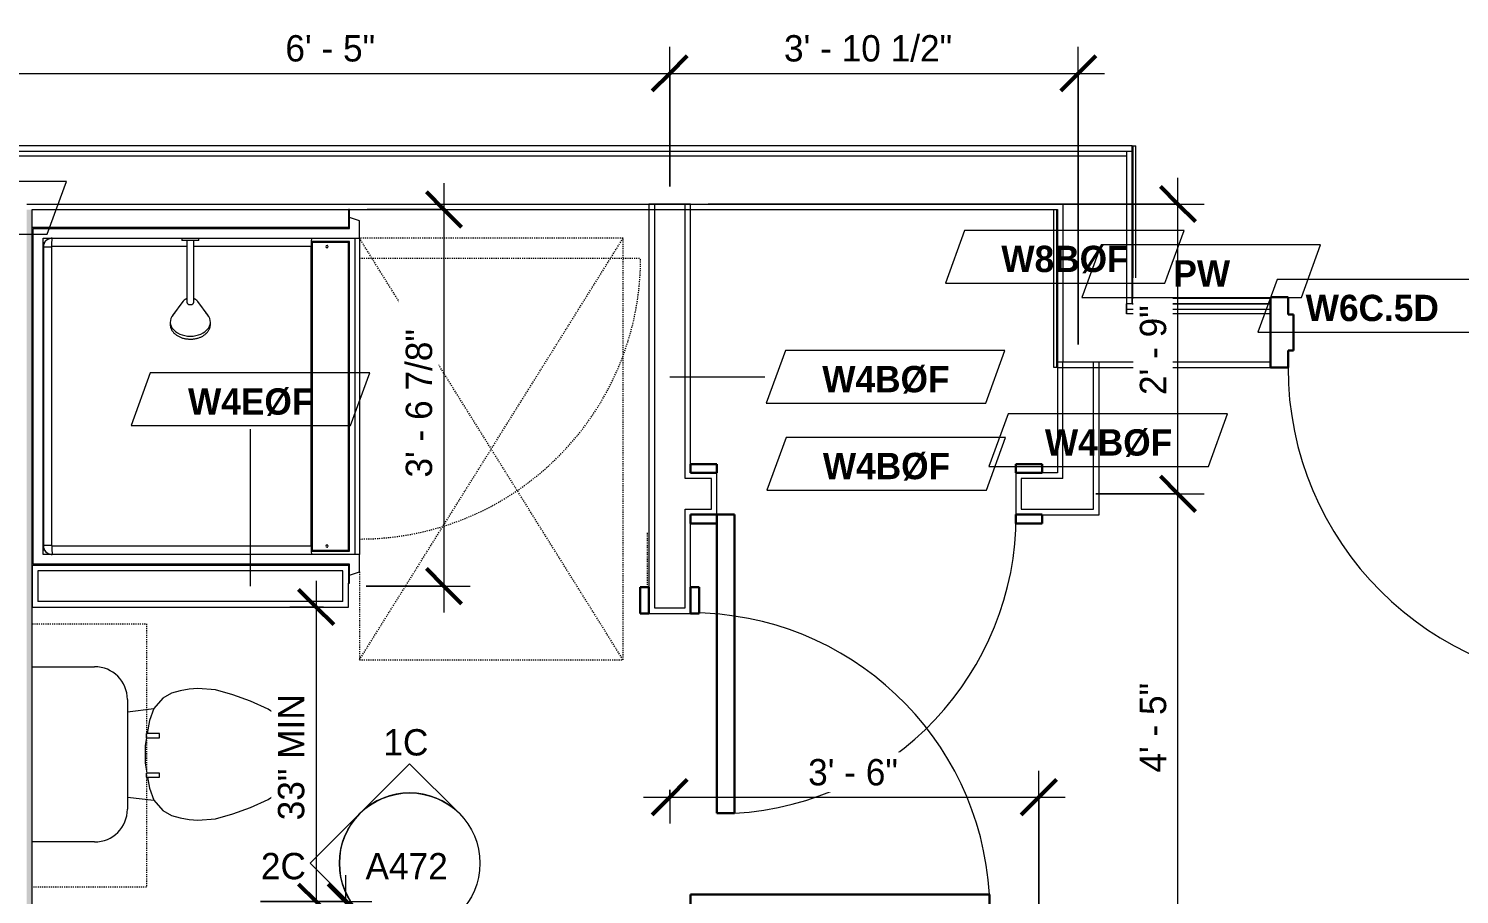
# Model space of a CAD drawing. Header units: inches. Extents: x -4010 to -1814, y 9846 to 12241.
# Drawn here: x -2931.5 to -2768.6, y 10295.4 to 10394 of the extents above; entities that cross this region are included whole.
import ezdxf

# ---------------------------------------------------------------- set-up
doc = ezdxf.new("R2010")
doc.units = ezdxf.units.IN
doc.header["$MEASUREMENT"] = 0
doc.linetypes.add('Dash', pattern=[0.25, 0.125, -0.125])
doc.linetypes.add('Dash 3_32_', pattern=[0.1875, 0.09375, -0.09375])
for name, color, linetype, lineweight in [('0-1', 7, 'Continuous', 5), ('0-3', 8, 'Continuous', 9), ('A-ANNO-DIMS', 211, 'Continuous', 9), ('A-ANNO-DIMS-32', 211, 'Continuous', 9), ('A-DETL-1', 90, 'Dash 3_32_', 18), ('A-DOOR-1', 7, 'Continuous', 9), ('A-DOOR-2', 10, 'Continuous', 30), ('A-DOOR-3', 31, 'Continuous', 9), ('A-DOOR-4', 31, 'Continuous', 30), ('A-DOOR-FRAM-2', 10, 'Continuous', 30), ('A-DOOR-FRAM-3', 31, 'Continuous', 30), ('A-GENM', 5, 'Continuous', 9), ('A-GENM-HDLN', 13, 'Dash', 9), ('A-WALL', 113, 'Continuous', 18), ('A-WALL-2', 250, 'Continuous', 18), ('A-WALL-3', 113, 'Continuous', 9), ('A-WALL-IDEN', 211, 'Continuous', 9), ('G-ANNO-SYMB-3', 111, 'Continuous', 9), ('I-WALL-1', 21, 'Continuous', 18), ('I-WALL-3', 7, 'Continuous', 9), ('I-WALL-4', 2, 'Continuous', 9), ('P-SANR-FIXT', 6, 'Continuous', 9), ('P-SANR-FIXT-HDLN', 131, 'Dash', 9), ('Q-CASE', 31, 'Continuous', 9), ('Q-CASE-1', 31, 'Dash', 9)]:
    doc.layers.add(name, color=color, linetype=linetype, lineweight=lineweight)
doc.styles.add('Century Gothic', font='ufonts.com_century-gothic.ttf', dxfattribs={"height": 3})
doc.styles.add('Century Gothic_B_1', font='GOTHICB.TTF', dxfattribs={"height": 3})
doc.dimstyles.new('OD_1__HACK_2', dxfattribs={"dimscale": 12, "dimtxt": 3.132505, "dimasz": 0.333333, "dimexe": 0.25, "dimexo": 0.166667, "dimgap": 0.041667, "dimtad": 1, "dimdec": 4, "dimrnd": 0.0625, "dimzin": 3, "dimdsep": 46, "dimlunit": 4, "dimtxsty": 'Century Gothic', "dimblk1": 'OBLIQUE', "dimblk2": 'OBLIQUE', "dimsah": 1, "dimcen": 0.09, "dimdle": 0.25, "dimazin": 0, "dimtfac": 1, "dimtdec": 4, "dimtix": 1, "dimtmove": 0, "dimatfit": 3, "dimfxl": 1, "dimtvp": 1, "dimtfill": 1, "dimfrac": 2, "dimtolj": 1, "dimtzin": 0, "dimarcsym": 2})
doc.dimstyles.new('OD_1__HACK_2_1', dxfattribs={"dimscale": 12, "dimtxt": 3.132505, "dimasz": 0.333333, "dimexe": 0.25, "dimexo": 0.166667, "dimgap": 0.041667, "dimtad": 1, "dimdec": 4, "dimrnd": 0.0625, "dimzin": 3, "dimdsep": 46, "dimlunit": 4, "dimtxsty": 'Century Gothic', "dimblk1": 'OBLIQUE', "dimblk2": 'OBLIQUE', "dimsah": 1, "dimcen": 0.09, "dimdle": 0.25, "dimazin": 0, "dimtfac": 1, "dimtdec": 4, "dimtix": 1, "dimtmove": 0, "dimatfit": 3, "dimfxl": 1, "dimtvp": 1, "dimtfill": 1, "dimfrac": 2, "dimtolj": 1, "dimtzin": 0, "dimarcsym": 2})

# ---------------------------------------------------------------- blocks, each defined once
blk = doc.blocks.new('Basic Wall _ INT - W8BØF - _5_8 GYP - 2X8 WOOD_BATT_ - 5_8 GYP_ - ___-2319957-UNIT PLANS - 2ND _ 3RD FLOOR')
at = {"layer": 'I-WALL-3'}
for p, q in [((-2814.81, 10355.41), (-2814.81, 10373.41)), ((-2814.52, 10373.41), (-2814.52, 10355.41)), ((-2814.52, 10355.41), (-2814.81, 10355.41)), ((-2814.44, 10355.41), (-2814.52, 10355.41)), ((-2814.4, 10355.41), (-2814.44, 10355.41))]:
    blk.add_line(p, q, dxfattribs=at)
blk = doc.blocks.new('Basic Wall _ INT - W8BØF - _5_8 GYP - 2X8 WOOD_BATT_ - 5_8 GYP_ - ___-2319956-UNIT PLANS - 2ND _ 3RD FLOOR')
at = {"layer": 'I-WALL-3'}
for p, q in [((-2805.9, 10380.66), (-2805.86, 10380.66)), ((-2805.86, 10380.66), (-2805.77, 10380.66)), ((-2805.77, 10363.29), (-2805.77, 10380.66)), ((-2805.77, 10380.66), (-2805.49, 10380.66)), ((-2805.49, 10363.29), (-2805.49, 10380.66))]:
    blk.add_line(p, q, dxfattribs=at)
blk = doc.blocks.new('HOLLOW METAL - UNIT DOOR-2191977-UNIT PLANS - 2ND _ 3RD FLOOR')
at = {"layer": 'A-DOOR-1'}
blk.add_arc((18, -3.875), 36, 180, 270, dxfattribs=at)
at = {"layer": 'A-DOOR-2'}
for p, q in [((16.25, -3.875), (18, -3.875)), ((16.25, -39.875), (16.25, -3.875)), ((18, -3.875), (18, -39.875)), ((18, -39.875), (16.25, -39.875))]:
    blk.add_line(p, q, dxfattribs=at)
at = {"layer": 'A-DOOR-FRAM-2'}
for p, q in [((-20, 4.125), (-18, 4.125)), ((-20, -3.875), (-20, 4.125)), ((-18, 4.125), (-18, 2.1875)), ((18, 4.125), (20, 4.125)), ((18, 2.1875), (18, 4.125)), ((20, 4.125), (20, -3.875)), ((-18, 2.1875), (-17.375, 2.1875)), ((-17.375, 2.1875), (-17.375, -1.9375)), ((17.375, 2.1875), (18, 2.1875)), ((17.375, -1.9375), (17.375, 2.1875)), ((-18, -1.9375), (-18, -3.875)), ((-17.375, -1.9375), (-18, -1.9375)), ((18, -1.9375), (17.375, -1.9375)), ((18, -3.875), (18, -1.9375)), ((-18, -3.875), (-20, -3.875)), ((20, -3.875), (18, -3.875))]:
    blk.add_line(p, q, dxfattribs=at)
blk = doc.blocks.new('CTR - 1st Phase - Common Walls_rvt-1-UNIT PLANS - 2ND _ 3RD FLOOR')
at = {"layer": 'I-WALL-1'}
blk.add_hatch(color=256, dxfattribs=at).paths.add_polyline_path([(-2931.71, 9988.44), (-2931.09, 9988.44), (-2931.09, 10373.41), (-2931.71, 10373.41), (-2931.71, 9995.92)], flags=0)
at = {"layer": 'A-WALL-2'}
for p, q in [((-3067.15, 10380.04), (-2814.4, 10380.04)), ((-2814.4, 10380.04), (-2806.52, 10380.04)), ((-2806.52, 10380.04), (-2805.9, 10380.04)), ((-2806.52, 10380.04), (-2806.52, 10379.54)), ((-2806.52, 10380.04), (-2806.52, 10379.54)), ((-3067.15, 10379.54), (-2814.4, 10379.54)), ((-2814.4, 10379.54), (-2813.77, 10379.54)), ((-2813.77, 10379.54), (-2806.52, 10379.54)), ((-2806.52, 10379.54), (-2806.52, 10362.66)), ((-2931.71, 10374.04), (-2814.4, 10374.04)), ((-2814.4, 10374.04), (-2813.77, 10374.04)), ((-2813.77, 10374.04), (-2813.77, 10356.04)), ((-2805.9, 10362.66), (-2806.52, 10362.66)), ((-2806.52, 10362.04), (-2806.52, 10362.66)), ((-2806.52, 10362.66), (-2806.52, 10362.04)), ((-2805.9, 10362.04), (-2806.52, 10362.04)), ((-2806.52, 10361.54), (-2806.52, 10362.04)), ((-2806.52, 10362.04), (-2806.52, 10361.54)), ((-2790.15, 10362.04), (-2805.9, 10362.04)), ((-2805.9, 10361.54), (-2806.52, 10361.54)), ((-2790.15, 10361.54), (-2805.9, 10361.54)), ((-2806.52, 10356.04), (-2813.77, 10356.04)), ((-2805.9, 10356.04), (-2806.52, 10356.04)), ((-2790.15, 10356.04), (-2805.9, 10356.04))]:
    blk.add_line(p, q, dxfattribs=at)
at = {"layer": 'I-WALL-3'}
for p, q in [((-2814.4, 10380.66), (-3067.15, 10380.66)), ((-2805.9, 10380.66), (-2814.4, 10380.66)), ((-2805.9, 10380.04), (-2805.9, 10380.66)), ((-2805.9, 10362.66), (-2805.9, 10380.04)), ((-2931.09, 10371.39), (-2931.09, 10373.41)), ((-2931.09, 10373.41), (-2895.09, 10373.41)), ((-2894.96, 10373.41), (-2814.4, 10373.41)), ((-2814.4, 10373.41), (-2814.4, 10355.41)), ((-2790.15, 10363.29), (-2805.9, 10363.29)), ((-2805.9, 10363.29), (-2805.9, 10362.66)), ((-2790.15, 10362.66), (-2805.9, 10362.66)), ((-2805.9, 10362.66), (-2790.15, 10362.66)), ((-2814.4, 10355.41), (-2813.77, 10355.41)), ((-2813.77, 10355.41), (-2805.9, 10355.41)), ((-2805.9, 10355.41), (-2790.15, 10355.41)), ((-2931.09, 9988.44), (-2931.09, 10332.89))]:
    blk.add_line(p, q, dxfattribs=at)
at = {"layer": '0-3'}
for name, p in [('Basic Wall _ INT - W8BØF - _5_8 GYP - 2X8 WOOD_BATT_ - 5_8 GYP_ - ___-2319956-UNIT PLANS - 2ND _ 3RD FLOOR', (0, 0)), ('Basic Wall _ INT - W8BØF - _5_8 GYP - 2X8 WOOD_BATT_ - 5_8 GYP_ - ___-2319957-UNIT PLANS - 2ND _ 3RD FLOOR', (0, 0)), ('HOLLOW METAL - UNIT DOOR-2191977-UNIT PLANS - 2ND _ 3RD FLOOR', (-2770.15, 10359.29))]:
    blk.add_blockref(name, p, dxfattribs=at)
blk = doc.blocks.new('SWING - SINGLE - FLUSH - 2-10 x 6-8 - PRIVACY-3199407-UNIT PLANS - 2ND _ 3RD FLOOR')
at = {"layer": 'A-DOOR-3'}
blk.add_arc((17, 2.37), 34.07, 93.3657, 180, dxfattribs=at)
at = {"layer": 'A-DOOR-4'}
for p, q in [((15, 2.37), (15, 36.38)), ((17, 36.38), (15, 36.38)), ((17, 2.37), (17, 36.38)), ((17, 2.37), (15, 2.37))]:
    blk.add_line(p, q, dxfattribs=at)
at = {"layer": 'A-DOOR-FRAM-3'}
for p, q in [((-17, 3.37), (-20, 3.37)), ((-20, 3.37), (-20, 2.37)), ((-17, 2.37), (-17, 3.37)), ((20, 3.37), (17, 3.37)), ((17, 3.37), (17, 2.37)), ((20, 2.37), (20, 3.37)), ((-20, 2.37), (-17, 2.37)), ((17, 2.37), (20, 2.37)), ((-17, -2.38), (-20, -2.38)), ((-20, -2.38), (-20, -3.38)), ((-17, -3.38), (-17, -2.38)), ((20, -2.38), (17, -2.38)), ((17, -2.38), (17, -3.38)), ((20, -3.38), (20, -2.38)), ((-20, -3.38), (-17, -3.38)), ((17, -3.38), (20, -3.38))]:
    blk.add_line(p, q, dxfattribs=at)
blk = doc.blocks.new('SWING - SINGLE - FLUSH - 2-10 x 6-8 - PRIVACY-3928387-UNIT PLANS - 2ND _ 3RD FLOOR')
at = {"layer": 'A-DOOR-3'}
blk.add_arc((17, 2.37), 34.07, 93.3657, 180, dxfattribs=at)
at = {"layer": 'A-DOOR-4'}
for p, q in [((15, 2.37), (15, 36.38)), ((17, 36.38), (15, 36.38)), ((17, 2.37), (17, 36.38)), ((17, 2.37), (15, 2.37))]:
    blk.add_line(p, q, dxfattribs=at)
at = {"layer": 'A-DOOR-FRAM-3'}
for p, q in [((-17, 3.37), (-20, 3.37)), ((-20, 3.37), (-20, 2.37)), ((-17, 2.37), (-17, 3.37)), ((20, 3.37), (17, 3.37)), ((17, 3.37), (17, 2.37)), ((20, 2.37), (20, 3.37)), ((-20, 2.37), (-17, 2.37)), ((17, 2.37), (20, 2.37)), ((-17, -2.38), (-20, -2.38)), ((-20, -2.38), (-20, -3.38)), ((-17, -3.38), (-17, -2.38)), ((20, -2.38), (17, -2.38)), ((17, -2.38), (17, -3.38)), ((20, -3.38), (20, -2.38)), ((-20, -3.38), (-17, -3.38)), ((17, -3.38), (20, -3.38))]:
    blk.add_line(p, q, dxfattribs=at)
blk = doc.blocks.new('Toilet-Domestic-3D - Toilet-Domestic-3D-1352612-UNIT PLANS - 2ND _ 3RD FLOOR')
at = {"layer": 'P-SANR-FIXT'}
for p, q in [((-9.98, 11.75), (-9.98, 18.86)), ((9.98, 18.86), (9.98, 11.75)), ((6.25, 8.02), (-6.25, 8.02)), ((-4.86, 8.02), (-5.21, 5)), ((4.86, 8.02), (5.21, 5)), ((-5.21, 5), (-6.4, 4)), ((-3.84, 5.5), (-5.21, 5)), ((-2.61, 5.72), (-3.84, 5.5)), ((-1, 6), (-2.13, 5.8)), ((1, 6), (-1, 6)), ((1.89, 5.84), (1, 6)), ((3.84, 5.5), (2.37, 5.76)), ((5.21, 5), (3.84, 5.5)), ((6.4, 4), (5.21, 5)), ((-6.4, 4), (-6.97, 3)), ((6.97, 3), (6.4, 4)), ((-7.24, 2), (-7.41, 1)), ((-6.97, 3), (-7.24, 2)), ((7.24, 2), (6.97, 3)), ((7.41, 1), (7.24, 2)), ((-7.41, 1), (-7.5, 0)), ((-7.5, 0), (-7.33, -1.99)), ((7.33, -1.99), (7.5, 0)), ((7.5, 0), (7.41, 1)), ((-7.33, -1.99), (-6.79, -4)), ((6.79, -4), (7.33, -1.99)), ((-6.79, -4), (-6.06, -6)), ((6.06, -6), (6.79, -4)), ((-6.06, -6), (-5.13, -8)), ((5.13, -8), (6.06, -6)), ((-5.13, -8), (-3.74, -10)), ((3.74, -10), (5.13, -8)), ((-3.74, -10), (-2.74, -11)), ((-2.74, -11), (-1.87, -11.5)), ((1.87, -11.5), (2.74, -11)), ((2.74, -11), (3.74, -10)), ((-1.87, -11.5), (-0.5, -12)), ((-0.5, -12), (0.5, -12)), ((0.5, -12), (1.87, -11.5))]:
    blk.add_line(p, q, dxfattribs=at)
for centre, start, end in [((-6.25, 11.75), 180, 270), ((6.25, 11.75), 270, 360)]:
    blk.add_arc(centre, 3.73, start, end, dxfattribs=at)
blk = doc.blocks.new('ADA Clearances - 30_x48_-3255449-UNIT PLANS - 2ND _ 3RD FLOOR')
at = {"layer": 'A-GENM-HDLN'}
for p, q in [((15, -24), (-15, 24)), ((-15, -24), (15, 24)), ((15, 24), (-15, 24)), ((15, -24), (15, 24)), ((-15, -14), (-15, -24)), ((-15, -24), (15, -24))]:
    blk.add_line(p, q, dxfattribs=at)
blk = doc.blocks.new('300 Series Wall Hung Cabinet_326 - 30_-2909953-UNIT PLANS - 2ND _ 3RD FLOOR')
at = {"layer": 'Q-CASE'}
for p, q in [((-2.01, 14.69), (-2.5, 14.69)), ((-2.5, 14.69), (-2.5, 13.19)), ((-2.01, 13.19), (-2.01, 14.69)), ((2.49, 14.69), (2, 14.69)), ((2, 14.69), (2, 13.19)), ((2.49, 13.19), (2.49, 14.69)), ((-2.01, 13.19), (-2.5, 13.19)), ((2.49, 13.19), (2, 13.19))]:
    blk.add_line(p, q, dxfattribs=at)
at = {"layer": 'Q-CASE-1'}
for p, q in [((-15, 0.19), (-15, 13.19)), ((-15, 13.19), (15, 13.19)), ((15, 13.19), (15, 0.19)), ((15, 0.19), (-15, 0.19))]:
    blk.add_line(p, q, dxfattribs=at)
blk = doc.blocks.new('4LBS24238A75FTB_V2 - 4LBS24238A75FTB_V2-V46-UNIT PLANS - 2ND _ 3RD FLOOR')
at = {"layer": 'P-SANR-FIXT'}
for p, q in [((0, -0.5), (38.5, -0.5)), ((0, -36.5), (0, -0.5)), ((0.12, -36.62), (0.12, -0.63)), ((0.12, -0.63), (38.38, -0.63)), ((38.38, -0.63), (38.38, -36.62)), ((38.5, -0.5), (38.5, -36.5)), ((1.25, -37.75), (1.25, -1.75)), ((1.25, -1.75), (37.25, -1.75)), ((1.3, -2.43), (1.28, -2.51)), ((1.38, -2.26), (1.37, -2.28)), ((1.42, -2.2), (1.4, -2.23)), ((1.58, -2.01), (1.51, -2.08)), ((1.73, -1.9), (1.7, -1.92)), ((2.01, -1.78), (1.93, -1.8)), ((2.2, -32.27), (2.2, -2.75)), ((2.25, -1.77), (2.25, -1.75)), ((36.25, -1.77), (2.25, -1.77)), ((36.25, -2.7), (2.25, -2.7)), ((36.25, -1.77), (36.25, -1.75)), ((36.3, -18.11), (36.3, -2.75)), ((36.57, -1.8), (36.49, -1.78)), ((36.8, -1.92), (36.77, -1.9)), ((36.99, -2.08), (36.92, -2.01)), ((37.1, -2.23), (37.08, -2.2)), ((37.13, -2.28), (37.12, -2.26)), ((37.22, -2.51), (37.2, -2.43)), ((37.25, -1.75), (37.25, -17.52)), ((36.3, -32.27), (36.3, -18.89)), ((37.25, -19.48), (37.25, -37.75)), ((1.62, -32.27), (1.62, -36.62)), ((36.75, -32.38), (1.75, -32.38)), ((1.75, -32.38), (1.75, -36.5)), ((2.2, -32.27), (36.3, -32.27)), ((36.75, -36.5), (36.75, -32.38)), ((36.88, -36.62), (36.88, -32.27)), ((0, -36.5), (-2.02, -36.5)), ((-2.02, -36.5), (-2.02, -36.62)), ((-2.02, -36.62), (0.12, -36.62)), ((-1.13, -36.62), (-0.75, -37.75)), ((1.25, -37.25), (37.25, -37.25)), ((1.25, -37.75), (1.25, -37.25)), ((1.62, -36.62), (36.88, -36.62)), ((1.75, -36.5), (36.75, -36.5)), ((37.25, -37.25), (37.25, -37.75)), ((38.38, -36.62), (40.52, -36.62)), ((40.52, -36.5), (38.5, -36.5)), ((39.25, -37.75), (39.63, -36.62)), ((40.52, -36.62), (40.52, -36.5)), ((-0.75, -37.75), (1.25, -37.75)), ((37.25, -37.75), (1.25, -37.75)), ((37.25, -37.75), (39.25, -37.75))]:
    blk.add_line(p, q, dxfattribs=at)
for centre, radius, start, end in [((2.25, -2.75), 1, 90, 180), ((36.25, -2.75), 1, 0, 90), ((2.2, -34.06), 0.125, 0, 180), ((2.2, -34.06), 0.125, 180, 0), ((36.3, -34.06), 0.125, 0, 180), ((36.3, -34.06), 0.125, 180, 0)]:
    blk.add_arc(centre, radius, start, end, dxfattribs=at)
for centre, start_param, end_param in [((2.2, -32.28), 1.570796, 3.141593), ((36.3, -32.28), 0, 1.570796)]:
    blk.add_ellipse(centre, major_axis=(0.95, 0), ratio=0.019505, start_param=start_param, end_param=end_param, dxfattribs=at)
for points, knots in [([(2.25, -1.77), (2.18, -1.77), (2.05, -1.78), (1.8, -1.86), (1.52, -2.04), (1.34, -2.32), (1.26, -2.57), (1.25, -2.7), (1.25, -2.77)], [0, 0, 0, 0, 0.125, 0.25, 0.5, 0.75, 0.875, 1, 1, 1, 1]), ([(1.38, -2.25), (1.41, -2.21), (1.47, -2.12), (1.54, -2.04), (1.59, -2)], [-0.6665731, -0.6665731, -0.6665731, -0.6665731, -0.5714286, -0.4611793, -0.4611793, -0.4611793, -0.4611793]), ([(1.75, -1.88), (1.77, -1.87), (1.86, -1.82), (2.03, -1.77), (2.17, -1.75), (2.25, -1.75)], [-0.3333068, -0.3333068, -0.3333068, -0.3333068, -0.2857143, -0.1428571, 0, 0, 0, 0]), ([(2.25, -2.7), (2.24, -2.7), (2.24, -2.7), (2.23, -2.7), (2.22, -2.71), (2.22, -2.71), (2.21, -2.72), (2.21, -2.73), (2.2, -2.74), (2.2, -2.74), (2.2, -2.75), (2.2, -2.75)], [-1, -1, -1, -1, -0.833333, -0.75, -0.666667, -0.583333, -0.416667, -0.333333, -0.208333, -0.083333, 0, 0, 0, 0]), ([(36.25, -1.75), (36.31, -1.75), (36.42, -1.76), (36.59, -1.8), (36.7, -1.85), (36.75, -1.88)], [-1, -1, -1, -1, -0.8928571, -0.7857143, -0.6666667, -0.6666667, -0.6666667, -0.6666667]), ([(37.25, -2.77), (37.25, -2.7), (37.24, -2.57), (37.16, -2.32), (36.98, -2.04), (36.7, -1.86), (36.45, -1.78), (36.32, -1.77), (36.25, -1.77)], [0, 0, 0, 0, 0.125, 0.25, 0.5, 0.75, 0.875, 1, 1, 1, 1]), ([(36.3, -2.75), (36.3, -2.74), (36.3, -2.74), (36.3, -2.73), (36.29, -2.72), (36.29, -2.72), (36.28, -2.71), (36.27, -2.71), (36.26, -2.7), (36.26, -2.7), (36.25, -2.7), (36.25, -2.7)], [-1, -1, -1, -1, -0.833333, -0.75, -0.666667, -0.583333, -0.416667, -0.333333, -0.208333, -0.083333, 0, 0, 0, 0]), ([(36.75, -1.88), (36.79, -1.91), (36.89, -1.97), (36.97, -2.05), (37.01, -2.1)], [-0.6665731, -0.6665731, -0.6665731, -0.6665731, -0.5714286, -0.4475924, -0.4475924, -0.4475924, -0.4475924]), ([(37.12, -2.25), (37.13, -2.27), (37.16, -2.33), (37.18, -2.38), (37.19, -2.42)], [-0.3333068, -0.3333068, -0.3333068, -0.3333068, -0.2857143, -0.2174647, -0.2174647, -0.2174647, -0.2174647])]:
    blk.add_open_spline(points, degree=3, knots=knots, dxfattribs=at)
for points in [[(1.25, -2.75), (1.25, -2.74), (1.25, -2.72), (1.25, -2.71)], [(2.2, -2.75), (2.12, -2.75), (1.95, -2.75), (1.72, -2.75), (1.52, -2.76), (1.37, -2.76), (1.27, -2.76), (1.25, -2.77), (1.25, -2.77)], [(1.35, -2.32), (1.36, -2.3), (1.37, -2.27), (1.38, -2.25)], [(1.63, -1.97), (1.67, -1.94), (1.71, -1.91), (1.75, -1.88)], [(2.25, -2.7), (2.25, -2.62), (2.25, -2.45), (2.25, -2.22), (2.25, -2.03), (2.25, -1.88), (2.25, -1.82), (2.25, -1.8)], [(36.25, -2.7), (36.25, -2.62), (36.25, -2.45), (36.25, -2.22), (36.25, -2.03), (36.25, -1.88), (36.25, -1.82), (36.25, -1.8)], [(36.3, -2.75), (36.38, -2.75), (36.55, -2.75), (36.78, -2.75), (36.98, -2.76), (37.13, -2.76), (37.23, -2.76), (37.25, -2.77), (37.25, -2.77)], [(37.04, -2.14), (37.07, -2.18), (37.09, -2.21), (37.12, -2.25)], [(37.25, -2.67), (37.25, -2.7), (37.25, -2.72), (37.25, -2.75)]]:
    blk.add_open_spline(points, degree=3, dxfattribs=at)
at = {"layer": 'P-SANR-FIXT-HDLN'}
blk.add_line((35, -37.75), (35, -69.75), dxfattribs=at)
blk.add_arc((35, -37.75), 32, 180, 270, dxfattribs=at)
blk = doc.blocks.new('Shower Head - Shower Head-3260035-UNIT PLANS - 2ND _ 3RD FLOOR')
at = {"layer": 'P-SANR-FIXT'}
for p, q in [((-2.28, 9.81), (-2.28, 9.54)), ((2.28, 9.54), (2.28, 9.81)), ((-2.02, 8.78), (-0.84, 7.19)), ((0.84, 7.19), (2.02, 8.78)), ((-0.39, 7.27), (-0.39, 6.01)), ((0.39, 6.01), (0.39, 7.27)), ((-0.98, 0.26), (-0.98, 0)), ((-0.98, 0.26), (0.98, 0.26)), ((0.98, 0), (-0.98, 0)), ((-0.39, 1), (-0.39, 0.26)), ((0.39, 0.26), (0.39, 1)), ((0.98, 0), (0.98, 0.26))]:
    blk.add_line(p, q, dxfattribs=at)
at = {"layer": 'P-SANR-FIXT', "flags": 128}
for points in [[(0, 11.49), (-0.09, 11.49), (-0.18, 11.48), (-0.27, 11.48), (-0.35, 11.47), (-0.44, 11.46), (-0.53, 11.44), (-0.62, 11.43), (-0.7, 11.41), (-0.79, 11.39), (-0.87, 11.36), (-0.95, 11.34), (-1.03, 11.31), (-1.11, 11.28), (-1.19, 11.25), (-1.26, 11.21), (-1.34, 11.17), (-1.41, 11.13), (-1.48, 11.09), (-1.55, 11.05), (-1.61, 11), (-1.68, 10.95), (-1.74, 10.9), (-1.8, 10.85), (-1.85, 10.8), (-1.9, 10.74), (-1.95, 10.69), (-2, 10.63), (-2.04, 10.57), (-2.08, 10.51), (-2.12, 10.44), (-2.15, 10.38), (-2.18, 10.31), (-2.21, 10.25), (-2.23, 10.18), (-2.25, 10.11), (-2.26, 10.04), (-2.27, 9.97), (-2.28, 9.9), (-2.28, 9.83), (-2.28, 9.81)], [(2.28, 9.81), (2.28, 9.88), (2.28, 9.95), (2.27, 10.02), (2.25, 10.09), (2.24, 10.16), (2.21, 10.23), (2.19, 10.3), (2.16, 10.36), (2.13, 10.43), (2.09, 10.49), (2.05, 10.55), (2.01, 10.61), (1.97, 10.67), (1.92, 10.73), (1.86, 10.79), (1.81, 10.84), (1.75, 10.89), (1.69, 10.94), (1.63, 10.99), (1.57, 11.04), (1.5, 11.08), (1.43, 11.12), (1.36, 11.16), (1.28, 11.2), (1.21, 11.24), (1.13, 11.27), (1.05, 11.3), (0.97, 11.33), (0.89, 11.36), (0.81, 11.38), (0.72, 11.4), (0.64, 11.42), (0.55, 11.44), (0.47, 11.45), (0.38, 11.46), (0.29, 11.47), (0.2, 11.48), (0.11, 11.49), (0.02, 11.49), (0, 11.49)], [(-0.84, 7.19), (-0.81, 7.16), (-0.79, 7.13), (-0.76, 7.1), (-0.73, 7.08), (-0.7, 7.05), (-0.68, 7.03), (-0.65, 7.01), (-0.62, 6.98), (-0.59, 6.97), (-0.56, 6.95), (-0.53, 6.93), (-0.49, 6.91), (-0.46, 6.9), (-0.43, 6.89), (-0.4, 6.87)], [(0.39, 6.87), (0.43, 6.88), (0.46, 6.9), (0.49, 6.91), (0.52, 6.93), (0.55, 6.94), (0.58, 6.96), (0.61, 6.98), (0.64, 7), (0.67, 7.03), (0.7, 7.05), (0.73, 7.07), (0.76, 7.1), (0.78, 7.13), (0.81, 7.16), (0.83, 7.19), (0.84, 7.19)], [(-0.39, 6.01), (-0.39, 5.81), (-0.39, 5.6), (-0.39, 5.38), (-0.39, 5.15), (-0.39, 4.92), (-0.39, 4.68), (-0.39, 4.43), (-0.39, 4.18), (-0.39, 3.93), (-0.39, 3.67), (-0.39, 3.4), (-0.39, 3.13), (-0.39, 2.86), (-0.39, 2.59), (-0.39, 2.31), (-0.39, 2.03), (-0.39, 1.75), (-0.39, 1.46), (-0.39, 1.18), (-0.39, 1)], [(0.39, 1), (0.39, 1.29), (0.39, 1.57), (0.39, 1.85), (0.39, 2.13), (0.39, 2.41), (0.39, 2.69), (0.39, 2.96), (0.39, 3.23), (0.39, 3.5), (0.39, 3.76), (0.39, 4.02), (0.39, 4.27), (0.39, 4.52), (0.39, 4.77), (0.39, 5), (0.39, 5.23), (0.39, 5.46), (0.39, 5.67), (0.39, 5.88), (0.39, 6.01)]]:
    blk.add_lwpolyline(points, dxfattribs=at)
at = {"layer": 'P-SANR-FIXT'}
for centre, major_axis, start_param, end_param in [((0, 9.54), (-2.28, 0), 4.712389, 6.956384), ((0, 9.54), (2.28, 0), 5.609987, 7.853982), ((0, 7.27), (-0.394, 0), 4.712389, 6.283185), ((0, 7.27), (-0.394, 0), 3.141593, 4.712389)]:
    blk.add_ellipse(centre, major_axis=major_axis, ratio=0.707107, start_param=start_param, end_param=end_param, dxfattribs=at)
blk = doc.blocks.new('Elevation - Filled Arrow-152140-UNIT PLANS - 2ND _ 3RD FLOOR')
at = {"layer": 'G-ANNO-SYMB-3'}
for start, end in [(360, 180), (180, 360)]:
    blk.add_arc((0, 0), 0.25, start, end, dxfattribs=at)
blk = doc.blocks.new('Elevation - Filled Arrow-151867-UNIT PLANS - 2ND _ 3RD FLOOR')
at = {"layer": 'G-ANNO-SYMB-3'}
for p, q in [((0, 0.3536), (-0.1768, 0.1768)), ((0.1768, 0.1768), (0, 0.3536))]:
    blk.add_line(p, q, dxfattribs=at)
blk.add_arc((0, 0), 0.25, 45, 135, dxfattribs=at)
blk = doc.blocks.new('DIMBLOCK47-UNIT PLANS - 2ND _ 3RD FLOOR')
at = {"layer": 'A-ANNO-DIMS-32'}
for p, q in [((-2895.41, 10297.6), (-2895.41, 10243.6)), ((-2905.09, 10294.6), (-2892.41, 10294.6)), ((-2895.41, 10294.6), (-2905.09, 10294.6)), ((-2905.09, 10246.6), (-2892.41, 10246.6)), ((-2895.41, 10246.6), (-2905.09, 10246.6))]:
    blk.add_line(p, q, dxfattribs=at)
at = {"layer": 'A-ANNO-DIMS-32', "lineweight": 50}
for p, q in [((-2895.41, 10294.6), (-2897.41, 10296.6)), ((-2895.41, 10294.6), (-2893.41, 10292.6)), ((-2895.41, 10246.6), (-2897.41, 10248.6)), ((-2895.41, 10246.6), (-2893.41, 10244.6))]:
    blk.add_line(p, q, dxfattribs=at)
at = {"layer": 'A-ANNO-DIMS-32', "color": 0, "insert": (-2899.75, 10265.36), "char_height": 3, "width": 12.5897, "attachment_point": 1, "rotation": 90, "line_spacing_factor": 0.984502, "style": 'Century Gothic', "bg_fill": 3, "box_fill_scale": 1.25, "bg_fill_color": 256, "bg_fill_true_color": 13158600, "bg_fill_transparency": 0}
blk.add_mtext('4\' - 0"', dxfattribs=at)
blk = doc.blocks.new('_Oblique')
at = {"color": 0, "linetype": 'ByBlock', "lineweight": -2}
blk.add_line((-0.5, -0.5), (0.5, 0.5), dxfattribs=at)
blk = doc.blocks.new('DIMBLOCK50-UNIT PLANS - 2ND _ 3RD FLOOR')
at = {"layer": 'A-ANNO-DIMS-32', "lineweight": 50}
for p, q in [((-2800.68, 10341.04), (-2802.68, 10343.04)), ((-2800.68, 10341.04), (-2798.68, 10339.04)), ((-2800.68, 10288.04), (-2802.68, 10290.04)), ((-2800.68, 10288.04), (-2798.68, 10286.04))]:
    blk.add_line(p, q, dxfattribs=at)
at = {"layer": 'A-ANNO-DIMS-32'}
for p, q in [((-2810.02, 10341.04), (-2797.68, 10341.04)), ((-2800.68, 10341.04), (-2810.02, 10341.04)), ((-2800.68, 10288.04), (-2800.68, 10341.04)), ((-2799.15, 10288.04), (-2803.68, 10288.04)), ((-2800.68, 10288.04), (-2799.15, 10288.04))]:
    blk.add_line(p, q, dxfattribs=at)
at = {"layer": 'A-ANNO-DIMS-32', "color": 0, "insert": (-2805.02, 10309.29), "char_height": 3, "width": 12.5897, "attachment_point": 1, "rotation": 90, "line_spacing_factor": 0.984502, "style": 'Century Gothic', "bg_fill": 3, "box_fill_scale": 1.25, "bg_fill_color": 256, "bg_fill_true_color": 13158600, "bg_fill_transparency": 0}
blk.add_mtext('4\' - 5"', dxfattribs=at)
blk = doc.blocks.new('DIMBLOCK51-UNIT PLANS - 2ND _ 3RD FLOOR')
at = {"layer": 'A-ANNO-DIMS-32'}
for p, q in [((-2800.68, 10341.04), (-2800.68, 10377.04)), ((-2854.15, 10374.04), (-2797.68, 10374.04)), ((-2800.68, 10374.04), (-2854.15, 10374.04)), ((-2810.02, 10341.04), (-2797.68, 10341.04)), ((-2800.68, 10341.04), (-2810.02, 10341.04))]:
    blk.add_line(p, q, dxfattribs=at)
at = {"layer": 'A-ANNO-DIMS-32', "lineweight": 50}
for p, q in [((-2800.68, 10374.04), (-2802.68, 10376.04)), ((-2800.68, 10374.04), (-2798.68, 10372.04)), ((-2800.68, 10341.04), (-2802.68, 10343.04)), ((-2800.68, 10341.04), (-2798.68, 10339.04))]:
    blk.add_line(p, q, dxfattribs=at)
at = {"layer": 'A-ANNO-DIMS-32', "color": 0, "insert": (-2805.02, 10352.29), "char_height": 3, "width": 12.5897, "attachment_point": 1, "rotation": 90, "line_spacing_factor": 0.984502, "style": 'Century Gothic', "bg_fill": 3, "box_fill_scale": 1.25, "bg_fill_color": 256, "bg_fill_true_color": 13158600, "bg_fill_transparency": 0}
blk.add_mtext('2\' - 9"', dxfattribs=at)
blk = doc.blocks.new('DIMBLOCK52-UNIT PLANS - 2ND _ 3RD FLOOR')
at = {"layer": 'A-ANNO-DIMS-32', "lineweight": 50}
for p, q in [((-2858.52, 10306.49), (-2856.52, 10308.49)), ((-2816.52, 10306.49), (-2814.52, 10308.49)), ((-2858.52, 10306.49), (-2860.52, 10304.49)), ((-2816.52, 10306.49), (-2818.52, 10304.49))]:
    blk.add_line(p, q, dxfattribs=at)
at = {"layer": 'A-ANNO-DIMS-32'}
for p, q in [((-2816.52, 10290.04), (-2816.52, 10309.49)), ((-2861.52, 10306.49), (-2813.52, 10306.49)), ((-2858.52, 10307.32), (-2858.52, 10303.49)), ((-2858.52, 10306.49), (-2858.52, 10307.32)), ((-2816.52, 10306.49), (-2816.52, 10290.04))]:
    blk.add_line(p, q, dxfattribs=at)
at = {"layer": 'A-ANNO-DIMS-32', "color": 0, "insert": (-2842.77, 10310.84), "char_height": 3, "width": 12.5897, "attachment_point": 1, "line_spacing_factor": 0.984502, "style": 'Century Gothic', "bg_fill": 3, "box_fill_scale": 1.25, "bg_fill_color": 256, "bg_fill_true_color": 13158600, "bg_fill_transparency": 0}
blk.add_mtext('3\' - 6"', dxfattribs=at)
blk = doc.blocks.new('DIMBLOCK53-UNIT PLANS - 2ND _ 3RD FLOOR')
at = {"layer": 'A-ANNO-DIMS-32'}
for p, q in [((-2935.52, 10373.04), (-2935.52, 10391.92)), ((-2858.52, 10376.04), (-2858.52, 10391.92)), ((-2938.52, 10388.92), (-2858.52, 10388.92)), ((-2935.52, 10388.92), (-2935.52, 10373.04)), ((-2858.52, 10388.92), (-2858.52, 10376.04))]:
    blk.add_line(p, q, dxfattribs=at)
at = {"layer": 'A-ANNO-DIMS-32', "lineweight": 50}
for p, q in [((-2935.52, 10388.92), (-2933.52, 10390.92)), ((-2858.52, 10388.92), (-2856.52, 10390.92)), ((-2935.52, 10388.92), (-2937.52, 10386.92)), ((-2858.52, 10388.92), (-2860.52, 10386.92))]:
    blk.add_line(p, q, dxfattribs=at)
at = {"layer": 'A-ANNO-DIMS-32', "color": 0, "insert": (-2902.27, 10393.27), "char_height": 3, "width": 12.5897, "attachment_point": 1, "line_spacing_factor": 0.984502, "style": 'Century Gothic', "bg_fill": 3, "box_fill_scale": 1.25, "bg_fill_color": 256, "bg_fill_true_color": 13158600, "bg_fill_transparency": 0}
blk.add_mtext('6\' - 5"', dxfattribs=at)
blk = doc.blocks.new('DIMBLOCK54-UNIT PLANS - 2ND _ 3RD FLOOR')
at = {"layer": 'A-ANNO-DIMS-32'}
for p, q in [((-2858.52, 10376.04), (-2858.52, 10391.92)), ((-2812.02, 10358.04), (-2812.02, 10391.92)), ((-2858.52, 10388.92), (-2809.02, 10388.92)), ((-2858.52, 10388.92), (-2858.52, 10376.04)), ((-2812.02, 10388.92), (-2812.02, 10358.04))]:
    blk.add_line(p, q, dxfattribs=at)
at = {"layer": 'A-ANNO-DIMS-32', "lineweight": 50}
for p, q in [((-2858.52, 10388.92), (-2856.52, 10390.92)), ((-2812.02, 10388.92), (-2810.02, 10390.92)), ((-2858.52, 10388.92), (-2860.52, 10386.92)), ((-2812.02, 10388.92), (-2814.02, 10386.92))]:
    blk.add_line(p, q, dxfattribs=at)
at = {"layer": 'A-ANNO-DIMS-32', "color": 0, "insert": (-2845.52, 10393.27), "char_height": 3, "width": 24.5827, "attachment_point": 1, "line_spacing_factor": 0.984502, "style": 'Century Gothic', "bg_fill": 3, "box_fill_scale": 1.25, "bg_fill_color": 256, "bg_fill_true_color": 13158600, "bg_fill_transparency": 0}
blk.add_mtext('3\' - 10 1/2"', dxfattribs=at)
blk = doc.blocks.new('DIMBLOCK364-UNIT PLANS - 2ND _ 3RD FLOOR')
at = {"layer": 'A-ANNO-DIMS-32'}
for p, q in [((-2898.77, 10331.14), (-2898.77, 10291.6)), ((-2897.94, 10328.14), (-2901.77, 10328.14)), ((-2898.77, 10328.14), (-2897.94, 10328.14)), ((-2905.08, 10294.6), (-2895.77, 10294.6)), ((-2898.77, 10294.6), (-2905.08, 10294.6))]:
    blk.add_line(p, q, dxfattribs=at)
at = {"layer": 'A-ANNO-DIMS-32', "lineweight": 50}
for p, q in [((-2898.77, 10328.14), (-2900.77, 10330.14)), ((-2898.77, 10328.14), (-2896.77, 10326.14)), ((-2898.77, 10294.6), (-2900.77, 10296.6)), ((-2898.77, 10294.6), (-2896.77, 10292.6))]:
    blk.add_line(p, q, dxfattribs=at)
at = {"layer": 'A-ANNO-DIMS-32', "color": 0, "insert": (-2903.12, 10303.86), "char_height": 3, "width": 18.0194, "attachment_point": 1, "rotation": 90, "line_spacing_factor": 0.984502, "style": 'Century Gothic', "bg_fill": 3, "box_fill_scale": 1.25, "bg_fill_color": 256, "bg_fill_true_color": 13158600, "bg_fill_transparency": 0}
blk.add_mtext('33" MIN', dxfattribs=at)
blk = doc.blocks.new('DIMBLOCK384-UNIT PLANS - 2ND _ 3RD FLOOR')
at = {"layer": 'A-ANNO-DIMS-32', "lineweight": 50}
for p, q in [((-2884.22, 10373.41), (-2886.22, 10375.41)), ((-2884.22, 10373.41), (-2882.22, 10371.41)), ((-2884.22, 10330.52), (-2886.22, 10332.52)), ((-2884.22, 10330.52), (-2882.22, 10328.52))]:
    blk.add_line(p, q, dxfattribs=at)
at = {"layer": 'A-ANNO-DIMS-32'}
for p, q in [((-2884.22, 10376.41), (-2884.22, 10327.52)), ((-2892.96, 10373.41), (-2881.22, 10373.41)), ((-2884.22, 10373.41), (-2892.96, 10373.41)), ((-2893.09, 10330.52), (-2881.22, 10330.52)), ((-2884.22, 10330.52), (-2893.09, 10330.52))]:
    blk.add_line(p, q, dxfattribs=at)
at = {"layer": 'A-ANNO-DIMS-32', "color": 0, "insert": (-2888.57, 10342.89), "char_height": 3, "width": 21.7784, "attachment_point": 1, "rotation": 90, "line_spacing_factor": 0.984502, "style": 'Century Gothic', "bg_fill": 3, "box_fill_scale": 1.25, "bg_fill_color": 256, "bg_fill_true_color": 13158600, "bg_fill_transparency": 0}
blk.add_mtext('3\' - 6 7/8"', dxfattribs=at)
blk = doc.blocks.new('Wall Tag - Arch Wall-3956453-UNIT PLANS - 2ND _ 3RD FLOOR')
at = {"layer": 'A-WALL-IDEN'}
for p, q in [((-0.3561, 0.0937), (-0.4244, -0.0937)), ((0.4244, 0.0937), (-0.3561, 0.0937)), ((0.3561, -0.0937), (0.4244, 0.0937)), ((-0.4244, -0.0937), (0.3561, -0.0937))]:
    blk.add_line(p, q, dxfattribs=at)

msp = doc.modelspace()

# ---------------------------------------------------------------- linework, layer by layer
at = {"layer": 'A-DETL-1'}
msp.add_line((-2861.08624, 10336.5901), (-2861.08624, 10330.5901), dxfattribs=at)
at = {"layer": 'A-WALL'}
for p, q in [((-2860.27374, 10374.0394), (-2860.27374, 10328.0394)), ((-2856.77374, 10342.7894), (-2856.77374, 10374.0394)), ((-2813.77374, 10342.7894), (-2813.77374, 10356.0394)), ((-2810.27374, 10339.2894), (-2810.27374, 10356.0394)), ((-2853.77374, 10342.7894), (-2856.77374, 10342.7894)), ((-2853.77374, 10339.2894), (-2853.77374, 10342.7894)), ((-2818.52374, 10342.7894), (-2818.52374, 10339.2894)), ((-2813.77374, 10342.7894), (-2818.52374, 10342.7894)), ((-2856.77374, 10328.0394), (-2856.77374, 10339.2894)), ((-2856.77374, 10339.2894), (-2853.77374, 10339.2894)), ((-2818.52374, 10339.2894), (-2810.27374, 10339.2894)), ((-2930.46124, 10332.26549), (-2930.46124, 10328.76549)), ((-2895.71124, 10332.26549), (-2930.46124, 10332.26549)), ((-2895.71124, 10328.76549), (-2895.71124, 10332.26549)), ((-2895.71124, 10328.76549), (-2930.46124, 10328.76549)), ((-2860.27374, 10328.0394), (-2856.77374, 10328.0394))]:
    msp.add_line(p, q, dxfattribs=at)
at = {"layer": 'A-WALL-3'}
for p, q in [((-2860.89874, 10374.0394), (-2860.89874, 10327.4144)), ((-2856.14874, 10374.0394), (-2860.89874, 10374.0394)), ((-2856.14874, 10343.4144), (-2856.14874, 10374.0394)), ((-2814.39874, 10356.0394), (-2814.39874, 10343.4144)), ((-2809.64874, 10356.0394), (-2814.39874, 10356.0394)), ((-2809.64874, 10338.6644), (-2809.64874, 10356.0394)), ((-2853.14874, 10343.4144), (-2856.14874, 10343.4144)), ((-2853.14874, 10338.6644), (-2853.14874, 10343.4144)), ((-2814.39874, 10343.4144), (-2819.14874, 10343.4144)), ((-2819.14874, 10343.4144), (-2819.14874, 10338.6644)), ((-2856.14874, 10327.4144), (-2856.14874, 10338.6644)), ((-2856.14874, 10338.6644), (-2853.14874, 10338.6644)), ((-2819.14874, 10338.6644), (-2809.64874, 10338.6644)), ((-2860.89874, 10327.4144), (-2856.14874, 10327.4144))]:
    msp.add_line(p, q, dxfattribs=at)
at = {"layer": 'I-WALL-4'}
for p, q in [((-2931.08624, 10332.89049), (-2931.08624, 10328.14049)), ((-2895.08624, 10328.14049), (-2895.08624, 10330.86658)), ((-2931.08624, 10328.14049), (-2895.08624, 10328.14049))]:
    msp.add_line(p, q, dxfattribs=at)

# ---------------------------------------------------------------- block references
at = {"layer": '0-1'}
msp.add_blockref('CTR - 1st Phase - Common Walls_rvt-1-UNIT PLANS - 2ND _ 3RD FLOOR', (0, 0), dxfattribs=at)
at = {"layer": 'A-DOOR-3'}
for name, p, rotation in [('SWING - SINGLE - FLUSH - 2-10 x 6-8 - PRIVACY-3928387-UNIT PLANS - 2ND _ 3RD FLOOR', (-2836.14874, 10341.0394), 180), ('SWING - SINGLE - FLUSH - 2-10 x 6-8 - PRIVACY-3199407-UNIT PLANS - 2ND _ 3RD FLOOR', (-2858.52374, 10310.4144), 269.9999999999866)]:
    msp.add_blockref(name, p, dxfattribs=dict(at, rotation=rotation))
at = {"layer": 'A-GENM'}
msp.add_blockref('ADA Clearances - 30_x48_-3255449-UNIT PLANS - 2ND _ 3RD FLOOR', (-2878.83624, 10346.14049), dxfattribs=at)
at = {"layer": 'A-WALL-IDEN', "xscale": 31.99999999999999, "yscale": 31.99999999999999, "zscale": 31.99999999999999}
msp.add_blockref('Wall Tag - Arch Wall-3956453-UNIT PLANS - 2ND _ 3RD FLOOR', (-2778.00499, 10362.45741), dxfattribs=at)
at = {"layer": 'G-ANNO-SYMB-3', "xscale": 31.99999999999999, "yscale": 31.99999999999999, "zscale": 31.99999999999999}
msp.add_blockref('Elevation - Filled Arrow-151867-UNIT PLANS - 2ND _ 3RD FLOOR', (-2888.12542, 10298.97615), dxfattribs=at)
at = {"layer": 'G-ANNO-SYMB-3', "extrusion": (0, 0, -1), "xscale": 31.99999999999999, "yscale": 31.99999999999999, "zscale": 31.99999999999999, "rotation": 89.99999999999767}
msp.add_blockref('Elevation - Filled Arrow-152140-UNIT PLANS - 2ND _ 3RD FLOOR', (2888.12542, 10298.97615), dxfattribs=at)
at = {"layer": 'G-ANNO-SYMB-3', "xscale": 31.99999999999999, "yscale": 31.99999999999999, "zscale": 31.99999999999999, "rotation": 90.00000000000252}
msp.add_blockref('Elevation - Filled Arrow-151867-UNIT PLANS - 2ND _ 3RD FLOOR', (-2888.12542, 10298.97615), dxfattribs=at)
at = {"layer": 'P-SANR-FIXT'}
for name, p, rotation in [('4LBS24238A75FTB_V2 - 4LBS24238A75FTB_V2-V46-UNIT PLANS - 2ND _ 3RD FLOOR', (-2931.58624, 10332.89049), 89.99999999999454), ('Shower Head - Shower Head-3260035-UNIT PLANS - 2ND _ 3RD FLOOR', (-2913.08624, 10370.14049), 180), ('Toilet-Domestic-3D - Toilet-Domestic-3D-1352612-UNIT PLANS - 2ND _ 3RD FLOOR', (-2912.23043, 10311.37119), 90.00000000036468)]:
    msp.add_blockref(name, p, dxfattribs=dict(at, rotation=rotation))
at = {"layer": 'Q-CASE', "rotation": 270.0000000000635}
msp.add_blockref('300 Series Wall Hung Cabinet_326 - 30_-2909953-UNIT PLANS - 2ND _ 3RD FLOOR', (-2931.26915, 10311.24619), dxfattribs=at)

# ---------------------------------------------------------------- texts
at = {"layer": 'A-WALL-IDEN', "char_height": 3, "attachment_point": 1, "style": 'Century Gothic_B_1'}
for s, insert, width in [('W6C.5D', (-2786.14059, 10363.70495), 19.594), ('W4EØF', (-2913.34872, 10353.05228), 17.069)]:
    msp.add_mtext(s, dxfattribs=dict(at, insert=insert, width=width))
at = {"layer": 'G-ANNO-SYMB-3', "char_height": 3, "attachment_point": 1, "style": 'Century Gothic'}
for s, insert, width in [('1C', (-2891.1193, 10314.2415), 6.969), ('2C', (-2905.05797, 10300.14816), 6.969), ('A472', (-2893.15181, 10300.13302), 12.221)]:
    msp.add_mtext(s, dxfattribs=dict(at, insert=insert, width=width))

# ---------------------------------------------------------------- next in the draw order: dimensions: what is measured, and where the dimension line sits
at = {"layer": 'A-ANNO-DIMS'}
for base, p1, p2, override, picture, middle in [((-2800.67892, 10341.0394), (-2801.14874, 10288.0394), (-2812.02374, 10341.0394), {"dimpost": '<>', "dimfxl": 54.104211}, 'DIMBLOCK50-UNIT PLANS - 2ND _ 3RD FLOOR', (-2802.75438, 10314.5394)), ((-2895.40767, 10246.6019), (-2907.08624, 10294.6019), (-2907.08624, 10246.6019), {"dimpost": '<>', "dimfxl": 48}, 'DIMBLOCK47-UNIT PLANS - 2ND _ 3RD FLOOR', (-2897.48313, 10270.6019))]:
    dim = msp.add_linear_dim(base=base, p1=p1, p2=p2, angle=90, dimstyle='OD_1__HACK_2', override=override, dxfattribs=at)
    dim.commit()
    dim.dimension.update_dxf_attribs({"geometry": picture, "text_midpoint": middle})
dim = msp.add_linear_dim(base=(-2816.52374, 10306.49087), p1=(-2858.52374, 10309.3193), p2=(-2816.52374, 10288.0394), dimstyle='OD_1__HACK_2', override={"dimpost": '<>', "dimfxl": 47.083268}, dxfattribs=at)
dim.commit()
dim.dimension.update_dxf_attribs({"geometry": 'DIMBLOCK52-UNIT PLANS - 2ND _ 3RD FLOOR', "text_midpoint": (-2837.52374, 10308.56633)})

# ---------------------------------------------------------------- next in the draw order: dimensions: what is measured, and where the dimension line sits
dim = msp.add_linear_dim(base=(-2800.67892, 10374.0394), p1=(-2812.02374, 10341.0394), p2=(-2856.14874, 10374.0394), angle=90, dimstyle='OD_1__HACK_2', override={"dimpost": '<>', "dimfxl": 55.100051}, dxfattribs=at)
dim.commit()
dim.dimension.update_dxf_attribs({"geometry": 'DIMBLOCK51-UNIT PLANS - 2ND _ 3RD FLOOR', "text_midpoint": (-2802.75438, 10357.5394)})
dim = msp.add_linear_dim(base=(-2898.77269, 10294.6019), p1=(-2895.94426, 10328.14049), p2=(-2907.08165, 10294.6019), angle=90, text='33" MIN', dimstyle='OD_1__HACK_2_1', override={"dimpost": '<>', "dimfxl": 35.339475}, dxfattribs=at)
dim.commit()
dim.dimension.update_dxf_attribs({"geometry": 'DIMBLOCK364-UNIT PLANS - 2ND _ 3RD FLOOR', "text_midpoint": (-2900.84814, 10311.37119)})

# ---------------------------------------------------------------- next in the draw order: linework, layer by layer
at = {"layer": 'A-WALL-IDEN'}
for p, q in [((-2858.52374, 10354.35477), (-2847.68058, 10354.35477)), ((-2906.25249, 10330.51549), (-2906.25249, 10348.38673))]:
    msp.add_line(p, q, dxfattribs=at)

# ---------------------------------------------------------------- next in the draw order: block references
at = {"layer": 'A-WALL-IDEN', "xscale": 31.99999999999999, "yscale": 31.99999999999999, "zscale": 31.99999999999999}
for p in [(-2808.60572, 10347.14506), (-2833.8794, 10344.45741)]:
    msp.add_blockref('Wall Tag - Arch Wall-3956453-UNIT PLANS - 2ND _ 3RD FLOOR', p, dxfattribs=at)

# ---------------------------------------------------------------- next in the draw order: texts
at = {"layer": 'A-WALL-IDEN', "char_height": 3, "attachment_point": 1, "style": 'Century Gothic_B_1'}
for s, insert, width in [('PW', (-2801.20186, 10367.64245), 7.575), ('W4BØF', (-2815.82164, 10348.39259), 17.372), ('W4BØF', (-2841.09532, 10345.70495), 17.372)]:
    msp.add_mtext(s, dxfattribs=dict(at, insert=insert, width=width))

# ---------------------------------------------------------------- next in the draw order: dimensions: what is measured, and where the dimension line sits
at = {"layer": 'A-ANNO-DIMS'}
dim = msp.add_linear_dim(base=(-2858.52374, 10388.9198), p1=(-2935.52374, 10371.0394), p2=(-2858.52374, 10374.0394), dimstyle='OD_1__HACK_2', override={"dimpost": '<>', "dimfxl": 77.058419}, dxfattribs=at)
dim.commit()
dim.dimension.update_dxf_attribs({"geometry": 'DIMBLOCK53-UNIT PLANS - 2ND _ 3RD FLOOR', "text_midpoint": (-2897.02374, 10390.99526)})

# ---------------------------------------------------------------- next in the draw order: block references
at = {"layer": 'A-WALL-IDEN', "xscale": 31.99999999999999, "yscale": 31.99999999999999, "zscale": 31.99999999999999}
msp.add_blockref('Wall Tag - Arch Wall-3956453-UNIT PLANS - 2ND _ 3RD FLOOR', (-2940.77374, 10373.62138), dxfattribs=at)

# ---------------------------------------------------------------- next in the draw order: dimensions: what is measured, and where the dimension line sits
at = {"layer": 'A-ANNO-DIMS'}
dim = msp.add_linear_dim(base=(-2812.02374, 10388.9198), p1=(-2858.52374, 10374.0394), p2=(-2812.02374, 10356.0394), dimstyle='OD_1__HACK_2', override={"dimpost": '<>', "dimfxl": 49.86231}, dxfattribs=at)
dim.commit()
dim.dimension.update_dxf_attribs({"geometry": 'DIMBLOCK54-UNIT PLANS - 2ND _ 3RD FLOOR', "text_midpoint": (-2835.27374, 10391.16148)})
dim = msp.add_linear_dim(base=(-2884.22465, 10330.51549), p1=(-2894.96124, 10373.4144), p2=(-2895.08624, 10330.51549), angle=90, dimstyle='OD_1__HACK_2_1', override={"dimpost": '<>', "dimfxl": 42.899091}, dxfattribs=at)
dim.commit()
dim.dimension.update_dxf_attribs({"geometry": 'DIMBLOCK384-UNIT PLANS - 2ND _ 3RD FLOOR', "text_midpoint": (-2886.46632, 10351.96494)})

# ---------------------------------------------------------------- next in the draw order: block references
at = {"layer": 'A-WALL-IDEN', "xscale": 31.99999999999999, "yscale": 31.99999999999999, "zscale": 31.99999999999999}
for p in [(-2813.56675, 10368.0394), (-2798.02374, 10366.39491), (-2833.94888, 10354.35477), (-2906.25249, 10351.80474)]:
    msp.add_blockref('Wall Tag - Arch Wall-3956453-UNIT PLANS - 2ND _ 3RD FLOOR', p, dxfattribs=at)

# ---------------------------------------------------------------- next in the draw order: texts
at = {"layer": 'A-WALL-IDEN', "char_height": 3, "width": 17.372, "attachment_point": 1, "style": 'Century Gothic_B_1'}
for s, insert in [('W8BØF', (-2820.78267, 10369.28693)), ('W4BØF', (-2841.1648, 10355.60231))]:
    msp.add_mtext(s, dxfattribs=dict(at, insert=insert))

doc.saveas('drawing.dxf')
